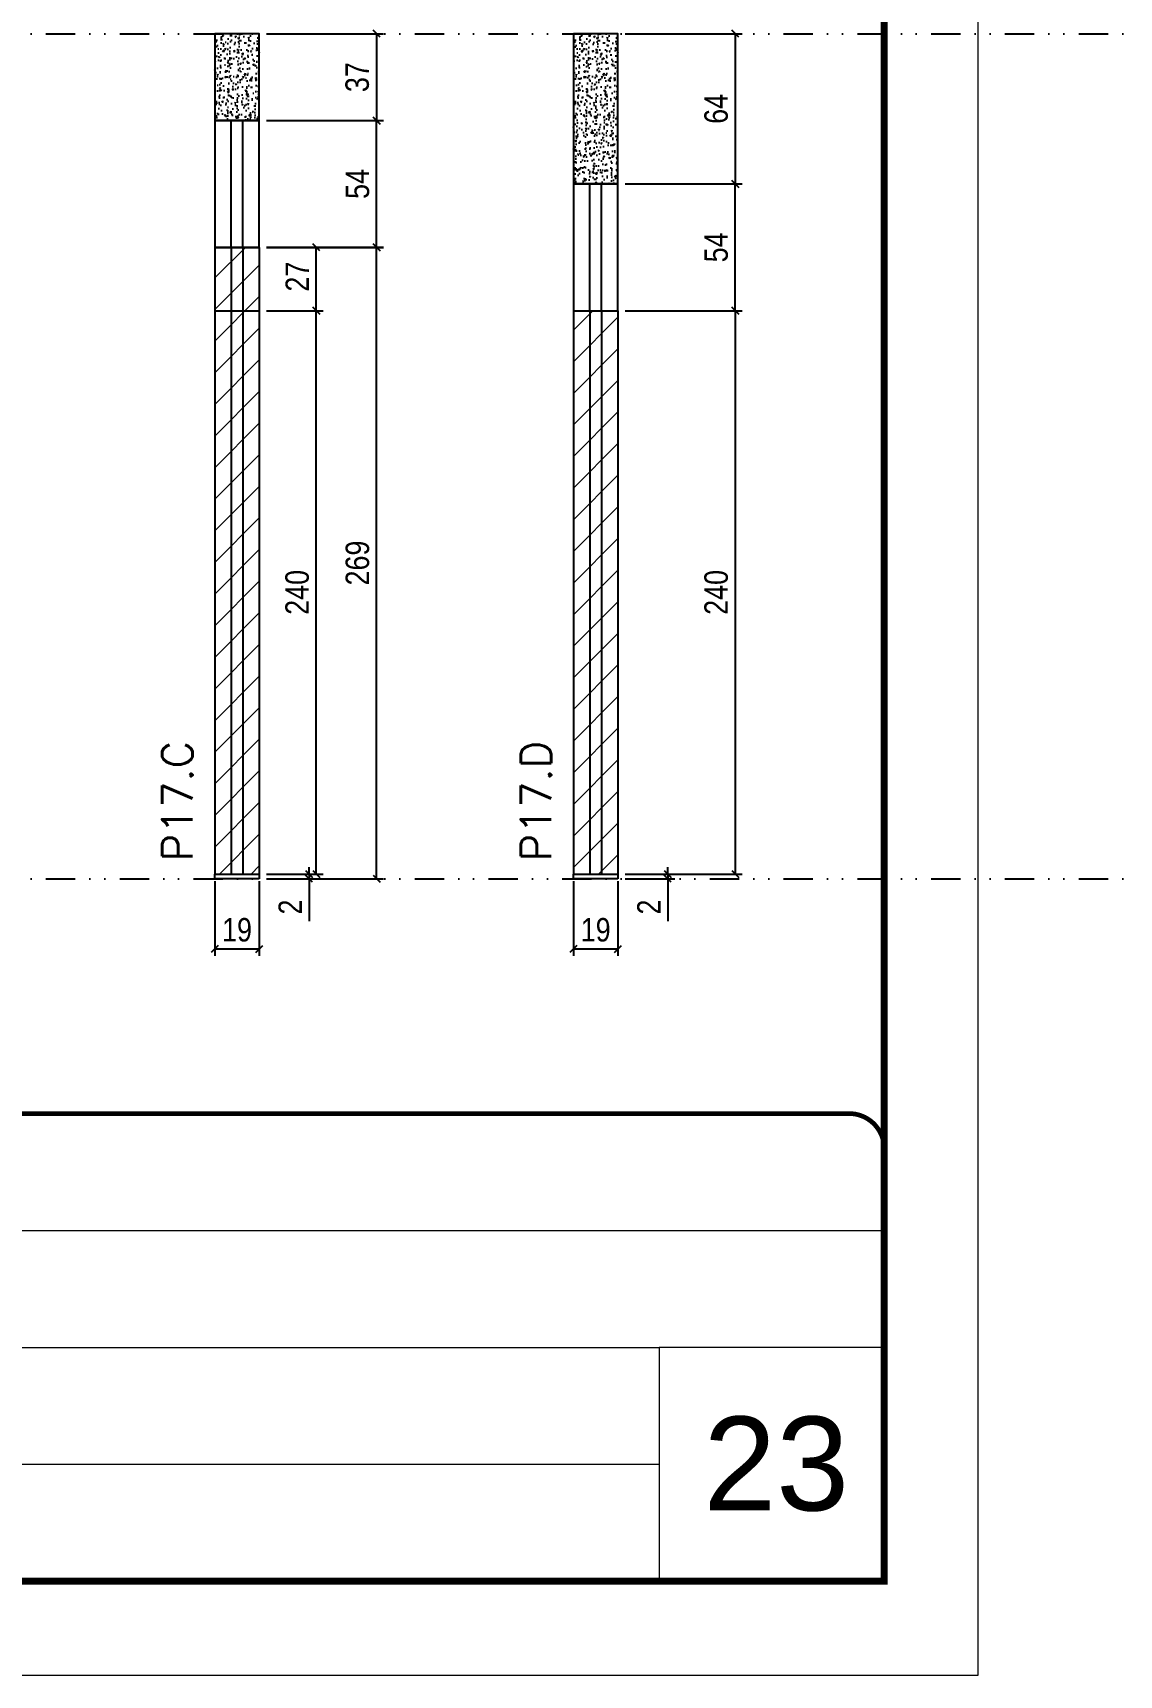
# Model space of a CAD drawing. Extents: x 13513 to 27878, y -21631 to 6985.
# Drawn here: x 18679 to 19142, y 192 to 891 of the extents above; entities that cross this region are included whole.
import ezdxf

# ---------------------------------------------------------------- set-up
doc = ezdxf.new("R2010")
doc.units = 0
for name, pattern in [('CONTINUO', [0]), ('DASHED', [0.75, 0.5, -0.25]), ('DIVIDE2', [0.625, 0.25, -0.125, 0, -0.125, 0, -0.125])]:
    doc.linetypes.add(name, pattern=pattern)
for name, color, linetype, lineweight in [('CARIMBO', 255, 'Continuous', 9), ('Folhas', 255, 'Continuous', 9), ('Hachura', 251, 'Continuous', 9), ('SARRAFO DE PRESSAO', 251, 'DASHED', 9), ('Texto Seção', 7, 'Continuous', 15)]:
    doc.layers.add(name, color=color, linetype=linetype, lineweight=lineweight)
for name, color, linetype in [('COTA', 241, 'Continuous'), ('Nível', 160, 'Continuous'), ('Painéis', 200, 'Continuous'), ('SARR_2.2x7', 40, 'Continuous')]:
    doc.layers.add(name, color=color, linetype=linetype)
doc.styles.add('ARIAL', font='arial.ttf')
doc.styles.add('COTA TECNICA', font='techl___.ttf', dxfattribs={"height": 10})
doc.styles.add('COTA TECNICA-50', font='techl___.ttf', dxfattribs={"height": 10})
doc.styles.add('REGUA-120', font='ROMANS.shx', dxfattribs={"height": 15})
doc.dimstyles.new('COTA PAINEL-50', dxfattribs={"dimtxt": 10, "dimasz": 3, "dimexe": 3, "dimexo": 3, "dimgap": 3, "dimtad": 1, "dimdec": 1, "dimzin": 12, "dimdsep": 46, "dimtxsty": 'COTA TECNICA-50', "dimblk1": 'OBLIQUE', "dimblk2": 'OBLIQUE', "dimsah": 1, "dimcen": 0.9, "dimclrd": 4, "dimclre": 4, "dimclrt": 240, "dimadec": 1, "dimazin": 3, "dimtfac": 1, "dimtdec": 1, "dimtmove": 0, "dimatfit": 3, "dimfxl": 1, "dimtolj": 1, "dimtzin": 12, "dimarcsym": 0})
doc.dimstyles.new('PAINEL', dxfattribs={"dimtxt": 10, "dimasz": 3, "dimexe": 3, "dimexo": 3, "dimgap": 3, "dimtad": 1, "dimdec": 1, "dimzin": 12, "dimdsep": 46, "dimtxsty": 'COTA TECNICA', "dimblk1": 'OBLIQUE', "dimblk2": 'OBLIQUE', "dimsah": 1, "dimcen": 0.9, "dimclrd": 4, "dimclre": 4, "dimclrt": 240, "dimadec": 1, "dimazin": 3, "dimtfac": 1, "dimtdec": 1, "dimtmove": 0, "dimatfit": 3, "dimfxl": 1, "dimtolj": 1, "dimtzin": 12, "dimarcsym": 0})

# ---------------------------------------------------------------- blocks, each defined once
blk = doc.blocks.new('9999999999')
at = {"color": 30, "linetype": 'CONTINUO'}
for p, q in [((98564.56, 34379.64), (99583.98, 34379.64)), ((98564.56, 34329.83), (99487.98, 34329.83)), ((99583.98, 34329.83), (99487.98, 34329.83)), ((99487.98, 34329.83), (99487.98, 34230.21)), ((98564.56, 34280.02), (99487.98, 34280.02))]:
    blk.add_line(p, q, dxfattribs=at)
at = {"color": 30, "linetype": 'CONTINUO', "const_width": 2}
blk.add_lwpolyline([(99583.98, 34230.21), (99583.98, 34414.45, 0.414214), (99568.98, 34429.45), (98228.98, 34429.45, 0.414214), (98213.98, 34414.45), (98213.98, 34245.21, 0.414214), (98228.98, 34230.21), (99583.98, 34230.21)], format="xyb", dxfattribs=at)
at = {"layer": 'Folhas'}
blk.add_lwpolyline([(98138.98, 34190.21), (99623.98, 34190.21), (99623.98, 35240.21), (98138.98, 35240.21)], close=True, dxfattribs=at)
at = {"layer": 'Folhas', "color": 30, "const_width": 3}
blk.add_lwpolyline([(98213.98, 34230.21), (99583.98, 34230.21), (99583.98, 35200.21), (98213.98, 35200.21)], close=True, dxfattribs=at)
blk = doc.blocks.new('_Oblique')
at = {"color": 0, "linetype": 'ByBlock', "lineweight": -2}
blk.add_line((-0.5, -0.5), (0.5, 0.5), dxfattribs=at)
blk = doc.blocks.new('*D1499')
at = {"layer": 'COTA', "color": 4, "lineweight": -2, "transparency": 16777216}
for p, q in [((18756.55, 530.13), (18756.55, 498.24)), ((18775.55, 530.13), (18775.55, 498.24)), ((18756.55, 501.24), (18775.55, 501.24))]:
    blk.add_line(p, q, dxfattribs=at)
at = {"layer": 'Defpoints', "color": 0, "transparency": 16777216}
for p in [(18756.55, 533.13), (18775.55, 533.13), (18775.55, 501.24)]:
    blk.add_point(p, dxfattribs=at)
at = {"layer": 'COTA', "color": 4, "lineweight": -2, "transparency": 16777216, "xscale": 3, "yscale": 3, "zscale": 3, "rotation": 180}
blk.add_blockref('_Oblique', (18756.55, 501.24), dxfattribs=at)
at = {"layer": 'COTA', "color": 4, "lineweight": -2, "transparency": 16777216, "xscale": 3, "yscale": 3, "zscale": 3}
blk.add_blockref('_Oblique', (18775.55, 501.24), dxfattribs=at)
at = {"layer": 'COTA', "color": 240, "transparency": 16777216, "insert": (18766.05, 509.33), "char_height": 10, "attachment_point": 5, "style": 'COTA TECNICA'}
blk.add_mtext('\\A1;19', dxfattribs=at)
blk = doc.blocks.new('*D1500')
at = {"layer": 'COTA', "color": 4, "lineweight": -2, "transparency": 16777216}
for p, q in [((18778.55, 533.13), (18799.74, 533.13)), ((18796.74, 533.13), (18796.74, 536.13)), ((18796.74, 533.13), (18796.74, 531.13)), ((18778.55, 531.13), (18799.74, 531.13)), ((18796.74, 531.13), (18796.74, 513.02))]:
    blk.add_line(p, q, dxfattribs=at)
at = {"layer": 'Defpoints', "color": 0, "transparency": 16777216}
for p in [(18775.55, 533.13), (18796.74, 533.13), (18775.55, 531.13)]:
    blk.add_point(p, dxfattribs=at)
at = {"layer": 'COTA', "color": 4, "lineweight": -2, "transparency": 16777216, "xscale": 3, "yscale": 3, "zscale": 3}
for p, rotation in [((18796.74, 533.13), 270), ((18796.74, 531.13), 90)]:
    blk.add_blockref('_Oblique', p, dxfattribs=dict(at, rotation=rotation))
at = {"layer": 'COTA', "color": 240, "transparency": 16777216, "insert": (18788.74, 519.08), "char_height": 10, "attachment_point": 5, "rotation": 90, "style": 'COTA TECNICA-50'}
blk.add_mtext('\\A1;2', dxfattribs=at)
blk = doc.blocks.new('*D1501')
at = {"layer": 'COTA', "color": 4, "lineweight": -2, "transparency": 16777216}
for p, q in [((18778.55, 800.13), (18828.54, 800.13)), ((18825.54, 531.13), (18825.54, 800.13)), ((18778.55, 531.13), (18828.54, 531.13))]:
    blk.add_line(p, q, dxfattribs=at)
at = {"layer": 'Defpoints', "color": 0, "transparency": 16777216}
for p in [(18775.55, 800.13), (18825.54, 800.13), (18775.55, 531.13)]:
    blk.add_point(p, dxfattribs=at)
at = {"layer": 'COTA', "color": 4, "lineweight": -2, "transparency": 16777216, "xscale": 3, "yscale": 3, "zscale": 3}
for p, rotation in [((18825.54, 800.13), 90), ((18825.54, 531.13), 270)]:
    blk.add_blockref('_Oblique', p, dxfattribs=dict(at, rotation=rotation))
at = {"layer": 'COTA', "color": 240, "transparency": 16777216, "insert": (18817.41, 665.63), "char_height": 10, "attachment_point": 5, "rotation": 90, "style": 'COTA TECNICA-50'}
blk.add_mtext('\\A1;269', dxfattribs=at)
blk = doc.blocks.new('*D1518')
at = {"layer": 'COTA', "color": 4, "lineweight": -2, "transparency": 16777216}
for p, q in [((18778.55, 773.13), (18802.81, 773.13)), ((18799.81, 533.13), (18799.81, 773.13)), ((18778.55, 533.13), (18802.81, 533.13))]:
    blk.add_line(p, q, dxfattribs=at)
at = {"layer": 'Defpoints', "color": 0, "transparency": 16777216}
for p in [(18775.55, 773.13), (18799.81, 773.13), (18775.55, 533.13)]:
    blk.add_point(p, dxfattribs=at)
at = {"layer": 'COTA', "color": 4, "lineweight": -2, "transparency": 16777216, "xscale": 3, "yscale": 3, "zscale": 3}
for p, rotation in [((18799.81, 773.13), 90), ((18799.81, 533.13), 270)]:
    blk.add_blockref('_Oblique', p, dxfattribs=dict(at, rotation=rotation))
at = {"layer": 'COTA', "color": 240, "transparency": 16777216, "insert": (18791.71, 653.13), "char_height": 10, "attachment_point": 5, "rotation": 90, "style": 'COTA TECNICA'}
blk.add_mtext('\\A1;240', dxfattribs=at)
blk = doc.blocks.new('*D1519')
at = {"layer": 'COTA', "color": 4, "lineweight": -2, "transparency": 16777216}
for p, q in [((18778.55, 800.13), (18802.81, 800.13)), ((18799.81, 773.13), (18799.81, 800.13)), ((18778.55, 773.13), (18802.81, 773.13))]:
    blk.add_line(p, q, dxfattribs=at)
at = {"layer": 'Defpoints', "color": 0, "transparency": 16777216}
for p in [(18775.55, 800.13), (18799.81, 800.13), (18775.55, 773.13)]:
    blk.add_point(p, dxfattribs=at)
at = {"layer": 'COTA', "color": 4, "lineweight": -2, "transparency": 16777216, "xscale": 3, "yscale": 3, "zscale": 3}
for p, rotation in [((18799.81, 800.13), 90), ((18799.81, 773.13), 270)]:
    blk.add_blockref('_Oblique', p, dxfattribs=dict(at, rotation=rotation))
at = {"layer": 'COTA', "color": 240, "transparency": 16777216, "insert": (18791.74, 787.63), "char_height": 10, "attachment_point": 5, "rotation": 90, "style": 'COTA TECNICA'}
blk.add_mtext('\\A1;27', dxfattribs=at)
blk = doc.blocks.new('*D1502')
at = {"layer": 'COTA', "color": 4, "lineweight": -2, "transparency": 16777216}
for p, q in [((18909.46, 530.13), (18909.46, 498.24)), ((18928.46, 530.13), (18928.46, 498.24)), ((18909.46, 501.24), (18928.46, 501.24))]:
    blk.add_line(p, q, dxfattribs=at)
at = {"layer": 'Defpoints', "color": 0, "transparency": 16777216}
for p in [(18909.46, 533.13), (18928.46, 533.13), (18928.46, 501.24)]:
    blk.add_point(p, dxfattribs=at)
at = {"layer": 'COTA', "color": 4, "lineweight": -2, "transparency": 16777216, "xscale": 3, "yscale": 3, "zscale": 3, "rotation": 180}
blk.add_blockref('_Oblique', (18909.46, 501.24), dxfattribs=at)
at = {"layer": 'COTA', "color": 4, "lineweight": -2, "transparency": 16777216, "xscale": 3, "yscale": 3, "zscale": 3}
blk.add_blockref('_Oblique', (18928.46, 501.24), dxfattribs=at)
at = {"layer": 'COTA', "color": 240, "transparency": 16777216, "insert": (18918.96, 509.33), "char_height": 10, "attachment_point": 5, "style": 'COTA TECNICA'}
blk.add_mtext('\\A1;19', dxfattribs=at)
blk = doc.blocks.new('*D1503')
at = {"layer": 'COTA', "color": 4, "lineweight": -2, "transparency": 16777216}
for p, q in [((18931.46, 533.13), (18952.66, 533.13)), ((18949.66, 533.13), (18949.66, 536.13)), ((18949.66, 533.13), (18949.66, 531.13)), ((18931.46, 531.13), (18952.66, 531.13)), ((18949.66, 531.13), (18949.66, 513.02))]:
    blk.add_line(p, q, dxfattribs=at)
at = {"layer": 'Defpoints', "color": 0, "transparency": 16777216}
for p in [(18928.46, 533.13), (18949.66, 533.13), (18928.46, 531.13)]:
    blk.add_point(p, dxfattribs=at)
at = {"layer": 'COTA', "color": 4, "lineweight": -2, "transparency": 16777216, "xscale": 3, "yscale": 3, "zscale": 3}
for p, rotation in [((18949.66, 533.13), 270), ((18949.66, 531.13), 90)]:
    blk.add_blockref('_Oblique', p, dxfattribs=dict(at, rotation=rotation))
at = {"layer": 'COTA', "color": 240, "transparency": 16777216, "insert": (18941.66, 519.08), "char_height": 10, "attachment_point": 5, "rotation": 90, "style": 'COTA TECNICA-50'}
blk.add_mtext('\\A1;2', dxfattribs=at)
blk = doc.blocks.new('*D1520')
at = {"layer": 'COTA', "color": 4, "lineweight": -2, "transparency": 16777216}
for p, q in [((18931.46, 773.11), (18981.45, 773.11)), ((18978.45, 773.11), (18978.45, 533.13)), ((18931.46, 533.13), (18981.45, 533.13))]:
    blk.add_line(p, q, dxfattribs=at)
at = {"layer": 'Defpoints', "color": 0, "transparency": 16777216}
for p in [(18928.46, 773.11), (18928.46, 533.13), (18978.45, 533.13)]:
    blk.add_point(p, dxfattribs=at)
at = {"layer": 'COTA', "color": 4, "lineweight": -2, "transparency": 16777216, "xscale": 3, "yscale": 3, "zscale": 3}
for p, rotation in [((18978.45, 773.11), 90), ((18978.45, 533.13), 270)]:
    blk.add_blockref('_Oblique', p, dxfattribs=dict(at, rotation=rotation))
at = {"layer": 'COTA', "color": 240, "transparency": 16777216, "insert": (18970.35, 653.12), "char_height": 10, "attachment_point": 5, "rotation": 90, "style": 'COTA TECNICA'}
blk.add_mtext('\\A1;240', dxfattribs=at)
blk = doc.blocks.new('*D1536')
at = {"layer": 'COTA', "color": 4, "linetype": 'ByBlock', "lineweight": -2, "transparency": 16777216}
for p, q in [((18778.55, 891.13), (18828.54, 891.13)), ((18825.54, 891.13), (18825.54, 854.13)), ((18778.55, 854.13), (18828.54, 854.13))]:
    blk.add_line(p, q, dxfattribs=at)
at = {"layer": 'Defpoints', "color": 0, "linetype": 'ByBlock', "transparency": 16777216}
for p in [(18775.55, 891.13), (18775.55, 854.13), (18825.54, 854.13)]:
    blk.add_point(p, dxfattribs=at)
at = {"layer": 'COTA', "color": 4, "linetype": 'ByBlock', "lineweight": -2, "transparency": 16777216, "xscale": 3, "yscale": 3, "zscale": 3}
for p, rotation in [((18825.54, 891.13), 90), ((18825.54, 854.13), 270)]:
    blk.add_blockref('_Oblique', p, dxfattribs=dict(at, rotation=rotation))
at = {"layer": 'COTA', "color": 240, "linetype": 'ByBlock', "transparency": 16777216, "insert": (18817.32, 872.63), "char_height": 10, "attachment_point": 5, "rotation": 90, "style": 'COTA TECNICA'}
blk.add_mtext('\\A1;37', dxfattribs=at)
blk = doc.blocks.new('*D1537')
at = {"layer": 'COTA', "color": 4, "lineweight": -2, "transparency": 16777216}
for p, q in [((18778.55, 854.13), (18828.54, 854.13)), ((18825.54, 800.11), (18825.54, 854.13)), ((18778.55, 800.11), (18828.54, 800.11))]:
    blk.add_line(p, q, dxfattribs=at)
at = {"layer": 'Defpoints', "color": 0, "transparency": 16777216}
for p in [(18775.55, 854.13), (18825.54, 854.13), (18775.55, 800.11)]:
    blk.add_point(p, dxfattribs=at)
at = {"layer": 'COTA', "color": 4, "lineweight": -2, "transparency": 16777216, "xscale": 3, "yscale": 3, "zscale": 3}
for p, rotation in [((18825.54, 854.13), 90), ((18825.54, 800.11), 270)]:
    blk.add_blockref('_Oblique', p, dxfattribs=dict(at, rotation=rotation))
at = {"layer": 'COTA', "color": 240, "transparency": 16777216, "insert": (18817.43, 827.12), "char_height": 10, "attachment_point": 5, "rotation": 90, "style": 'COTA TECNICA'}
blk.add_mtext('\\A1;54', dxfattribs=at)
blk = doc.blocks.new('*D1538')
at = {"layer": 'COTA', "color": 4, "linetype": 'ByBlock', "lineweight": -2, "transparency": 16777216}
for p, q in [((18931.46, 891.11), (18981.45, 891.11)), ((18978.45, 891.11), (18978.45, 827.11)), ((18931.46, 827.11), (18981.45, 827.11))]:
    blk.add_line(p, q, dxfattribs=at)
at = {"layer": 'Defpoints', "color": 0, "linetype": 'ByBlock', "transparency": 16777216}
for p in [(18928.46, 891.11), (18928.46, 827.11), (18978.45, 827.11)]:
    blk.add_point(p, dxfattribs=at)
at = {"layer": 'COTA', "color": 4, "linetype": 'ByBlock', "lineweight": -2, "transparency": 16777216, "xscale": 3, "yscale": 3, "zscale": 3}
for p, rotation in [((18978.45, 891.11), 90), ((18978.45, 827.11), 270)]:
    blk.add_blockref('_Oblique', p, dxfattribs=dict(at, rotation=rotation))
at = {"layer": 'COTA', "color": 240, "linetype": 'ByBlock', "transparency": 16777216, "insert": (18970.35, 859.11), "char_height": 10, "attachment_point": 5, "rotation": 90, "style": 'COTA TECNICA'}
blk.add_mtext('\\A1;64', dxfattribs=at)
blk = doc.blocks.new('*D1539')
at = {"layer": 'COTA', "color": 4, "lineweight": -2, "transparency": 16777216}
for p, q in [((18931.46, 827.11), (18981.45, 827.11)), ((18978.45, 773.11), (18978.45, 827.11)), ((18931.46, 773.11), (18981.45, 773.11))]:
    blk.add_line(p, q, dxfattribs=at)
at = {"layer": 'Defpoints', "color": 0, "transparency": 16777216}
for p in [(18928.46, 827.11), (18978.45, 827.11), (18928.46, 773.11)]:
    blk.add_point(p, dxfattribs=at)
at = {"layer": 'COTA', "color": 4, "lineweight": -2, "transparency": 16777216, "xscale": 3, "yscale": 3, "zscale": 3}
for p, rotation in [((18978.45, 827.11), 90), ((18978.45, 773.11), 270)]:
    blk.add_blockref('_Oblique', p, dxfattribs=dict(at, rotation=rotation))
at = {"layer": 'COTA', "color": 240, "transparency": 16777216, "insert": (18970.34, 800.11), "char_height": 10, "attachment_point": 5, "rotation": 90, "style": 'COTA TECNICA'}
blk.add_mtext('\\A1;54', dxfattribs=at)

msp = doc.modelspace()

# ---------------------------------------------------------------- hatches: boundary and pattern name
at = {"layer": 'COTA'}
h = msp.add_hatch(dxfattribs=at)
h.set_pattern_fill('AR-CONC', color=256, scale=0.03)
h.set_pattern_definition([(50, (3073.6836, -3421.7253), (5.4655401, -0.4781726), [0.5715, -6.2865]), (355, (3073.6836, -3421.7253), (-1.0573026, 5.7317054), [0.4572, -5.0292175]), (100.451445, (3074.139, -3421.765), (4.4082374, 5.2535326), [0.4857003, -5.3427073]), (46.1842, (3073.6836, -3420.201), (8.1323712, -1.2612698), [0.85725, -9.42975]), (96.63556, (3074.361, -3420.3064), (7.122124, 7.4227837), [0.7285507, -8.0140682]), (351.18415, (3073.684, -3420.201), (7.122124, 7.4227837), [0.685799, -7.543792]), (21, (3074.4456, -3420.5823), (4.5484317, -3.067956), [0.5715, -6.2865]), (326, (3074.4456, -3420.5823), (1.8540609, 5.525639), [0.4572, -5.0292]), (71.451445, (3074.8246, -3420.838), (6.4024926, 2.457683), [0.4857003, -5.3426981]), (37.5, (3073.6836, -3421.7253), (0.0926581, 2.53665117), [0, -4.96824, 0, -5.1054, 0, -5.04825]), (7.5, (3073.6836, -3421.7253), (2.00458988, 3.00541724), [0, -2.91084, 0, -4.85394, 0, -1.92405]), (327.5, (3071.9843, -3421.7253), (4.06771786, -0.17186232), [0, -1.905, 0, -5.9436, 0, -7.8867]), (317.5, (3071.2223, -3421.7253), (4.44387544, 0.7627947), [0, -2.4765, 0, -3.94716, 0, -5.6007])])
h.paths.add_polyline_path([(18775.55, 891.13), (18756.55, 891.13), (18756.55, 854.13), (18775.55, 854.13)])
h = msp.add_hatch(dxfattribs=at)
h.set_pattern_fill('AR-CONC', color=256, scale=0.03)
h.set_pattern_definition([(50, (3226.5996, -3421.749), (5.4655401, -0.4781726), [0.5715, -6.2865]), (355, (3226.5996, -3421.749), (-1.0573026, 5.7317054), [0.4572, -5.0292175]), (100.451445, (3227.055, -3421.789), (4.4082374, 5.2535326), [0.4857003, -5.3427073]), (46.1842, (3226.5996, -3420.225), (8.1323712, -1.2612698), [0.85725, -9.42975]), (96.63556, (3227.277, -3420.33), (7.122124, 7.4227837), [0.7285507, -8.0140682]), (351.18415, (3226.6, -3420.225), (7.122124, 7.4227837), [0.685799, -7.543792]), (21, (3227.3616, -3420.606), (4.5484317, -3.067956), [0.5715, -6.2865]), (326, (3227.3616, -3420.606), (1.8540609, 5.525639), [0.4572, -5.0292]), (71.451445, (3227.7407, -3420.862), (6.4024926, 2.457683), [0.4857003, -5.3426981]), (37.5, (3226.5996, -3421.7492), (0.0926581, 2.53665117), [0, -4.96824, 0, -5.1054, 0, -5.04825]), (7.5, (3226.5996, -3421.7492), (2.00458988, 3.00541724), [0, -2.91084, 0, -4.85394, 0, -1.92405]), (327.5, (3224.9004, -3421.7492), (4.06771786, -0.17186232), [0, -1.905, 0, -5.9436, 0, -7.8867]), (317.5, (3224.1384, -3421.7492), (4.44387544, 0.7627947), [0, -2.4765, 0, -3.94716, 0, -5.6007])])
h.paths.add_polyline_path([(18928.46, 891.11), (18909.46, 891.11), (18909.46, 827.11), (18928.46, 827.11)])
at = {"layer": 'Hachura', "linetype": 'ByBlock'}
h = msp.add_hatch(dxfattribs=at)
h.set_pattern_fill('ANSI31', color=256, scale=3)
h.paths.add_polyline_path([(18756.55, 773.13), (18775.55, 773.13), (18775.55, 800.11), (18756.55, 800.11)])
h.paths.add_polyline_path([(18756.55, 533.13), (18775.55, 533.13), (18775.55, 773.13), (18756.55, 773.13)])
h = msp.add_hatch(dxfattribs=at)
h.set_pattern_fill('ANSI31', color=256, scale=3)
h.paths.add_polyline_path([(18909.46, 533.13), (18928.46, 533.13), (18928.46, 773.11), (18909.46, 773.11)])

# ---------------------------------------------------------------- linework, layer by layer
at = {"layer": 'COTA', "linetype": 'ByBlock'}
for points in [[(18756.55, 854.13), (18775.55, 854.13), (18775.55, 891.13), (18756.55, 891.13)], [(18909.46, 827.11), (18928.46, 827.11), (18928.46, 891.11), (18909.46, 891.11)]]:
    msp.add_lwpolyline(points, close=True, dxfattribs=at)
at = {"layer": 'Nível', "color": 4, "linetype": 'DIVIDE2', "ltscale": 50}
for p, q in [((13526.77, 891.13), (21431.15, 891.13)), ((13526.77, 531.13), (21531.15, 531.13))]:
    msp.add_line(p, q, dxfattribs=at)
at = {"layer": 'Painéis'}
for p, q in [((18756.55, 800.11), (18756.55, 533.13)), ((18756.55, 800.11), (18775.55, 800.11)), ((18775.55, 800.11), (18756.55, 800.11)), ((18775.55, 800.11), (18775.55, 533.13)), ((18756.55, 773.13), (18775.55, 773.13)), ((18909.46, 773.11), (18909.46, 533.13)), ((18928.46, 773.11), (18928.46, 533.13)), ((18756.55, 533.13), (18775.55, 533.13)), ((18756.55, 533.13), (18775.55, 533.13)), ((18756.55, 531.13), (18756.55, 533.13)), ((18775.55, 533.13), (18775.55, 531.13)), ((18909.46, 533.13), (18928.46, 533.13)), ((18909.46, 533.13), (18928.46, 533.13)), ((18909.46, 531.13), (18909.46, 533.13)), ((18928.46, 533.13), (18928.46, 531.13)), ((18775.55, 531.13), (18756.55, 531.13)), ((18928.46, 531.13), (18909.46, 531.13))]:
    msp.add_line(p, q, dxfattribs=at)
for points in [[(18756.55, 800.11), (18775.55, 800.11), (18775.55, 854.13), (18756.55, 854.13)], [(18909.46, 773.11), (18928.46, 773.11), (18928.46, 827.11), (18909.46, 827.11)]]:
    msp.add_lwpolyline(points, close=True, dxfattribs=at)
at = {"layer": 'SARR_2.2x7'}
for p, q in [((18763.55, 800.11), (18763.55, 854.13)), ((18768.55, 800.11), (18768.55, 854.13)), ((18916.46, 773.11), (18916.46, 827.11)), ((18921.46, 773.11), (18921.46, 827.11)), ((18763.55, 800.13), (18763.55, 533.13)), ((18768.55, 800.13), (18768.55, 533.13)), ((18916.46, 773.11), (18916.46, 533.13)), ((18921.46, 773.11), (18921.46, 533.13))]:
    msp.add_line(p, q, dxfattribs=at)

# ---------------------------------------------------------------- block references
at = {"layer": 'SARRAFO DE PRESSAO', "color": 6, "linetype": 'ByBlock'}
msp.add_blockref('9999999999', (-80542.01, -33998.35), dxfattribs=at)

# ---------------------------------------------------------------- texts
at = {"layer": 'CARIMBO', "style": 'ARIAL'}
msp.add_text('23', height=40, dxfattribs=at).set_placement((18964.83, 262))
at = {"layer": 'Texto Seção', "char_height": 13, "width": 370.6998, "attachment_point": 7, "rotation": 90, "style": 'REGUA-120'}
for s, insert in [('P17.C', (18747.1, 538.55)), ('P17.D', (18900.01, 538.55))]:
    msp.add_mtext(s, dxfattribs=dict(at, insert=insert))

# ---------------------------------------------------------------- dimensions: what is measured, and where the dimension line sits
at = {"layer": 'COTA', "linetype": 'ByBlock'}
for base, p1, p2, picture, middle in [((18825.54, 854.13), (18775.55, 891.13), (18775.55, 854.13), '*D1536', (18817.32, 872.63)), ((18978.45, 827.11), (18928.46, 891.11), (18928.46, 827.11), '*D1538', (18970.35, 859.11))]:
    dim = msp.add_linear_dim(base=base, p1=p1, p2=p2, angle=90, dimstyle='PAINEL', dxfattribs=at)
    dim.commit()
    dim.dimension.update_dxf_attribs({"geometry": picture, "text_midpoint": middle})
at = {"layer": 'COTA'}
for base, p1, p2, dimstyle, picture, middle in [((18825.54, 854.13), (18775.55, 800.11), (18775.55, 854.13), 'PAINEL', '*D1537', (18817.43, 827.12)), ((18978.45, 827.11), (18928.46, 773.11), (18928.46, 827.11), 'PAINEL', '*D1539', (18970.34, 800.11)), ((18825.54, 800.13), (18775.55, 531.13), (18775.55, 800.13), 'COTA PAINEL-50', '*D1501', (18817.41, 665.63)), ((18799.81, 773.13), (18775.55, 533.13), (18775.55, 773.13), 'PAINEL', '*D1518', (18791.71, 653.13)), ((18978.45, 533.13), (18928.46, 773.11), (18928.46, 533.13), 'PAINEL', '*D1520', (18970.35, 653.12))]:
    dim = msp.add_linear_dim(base=base, p1=p1, p2=p2, angle=90, dimstyle=dimstyle, dxfattribs=at)
    dim.commit()
    dim.dimension.update_dxf_attribs({"geometry": picture, "text_midpoint": middle})
for base, p1, p2, dimstyle, picture, middle in [((18799.81, 800.13), (18775.55, 773.13), (18775.55, 800.13), 'PAINEL', '*D1519', (18799.81, 787.63)), ((18796.74, 533.13), (18775.55, 531.13), (18775.55, 533.13), 'COTA PAINEL-50', '*D1500', (18796.74, 519.08)), ((18949.66, 533.13), (18928.46, 531.13), (18928.46, 533.13), 'COTA PAINEL-50', '*D1503', (18949.66, 519.08))]:
    dim = msp.add_linear_dim(base=base, p1=p1, p2=p2, angle=90, dimstyle=dimstyle, dxfattribs=at)
    dim.commit()
    dim.dimension.update_dxf_attribs({"geometry": picture, "text_midpoint": middle, "dimtype": 160})
for base, p1, p2, picture, middle in [((18775.55, 501.24), (18756.55, 533.13), (18775.55, 533.13), '*D1499', (18766.05, 509.33)), ((18928.46, 501.24), (18909.46, 533.13), (18928.46, 533.13), '*D1502', (18918.96, 509.33))]:
    dim = msp.add_linear_dim(base=base, p1=p1, p2=p2, dimstyle='PAINEL', override={"dimarcsym": 2}, dxfattribs=at)
    dim.commit()
    dim.dimension.update_dxf_attribs({"geometry": picture, "text_midpoint": middle})

doc.saveas('drawing.dxf')
